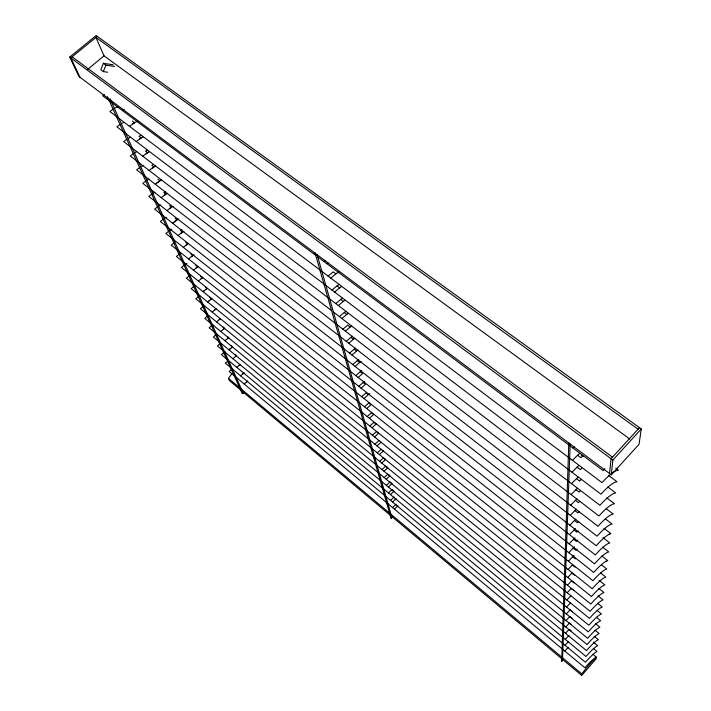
<?xml version="1.0" encoding="UTF-8"?>
<svg xmlns="http://www.w3.org/2000/svg" width="711" height="711" viewBox="0 0 711 711"><rect width="100%" height="100%" fill="white"/><g stroke="black" fill="none" stroke-linecap="round" stroke-linejoin="round"><path stroke-width="1.07" d="M570.178 443.94L562.499 660.466L561.699 661.266L568.809 442.606M231.484 374.333A20.539 9.812 -49.8 0 0 228.498 378.403L229.564 380.714L581.714 675.45L581.847 673.921A23.845 3.635 -51.2 0 1 596.36 657.168L592.938 654.351M609.531 473.499L611.06 458.746L639.473 427.658M611.291 474.815L612.864 460.079L641.278 428.955L96.127 35.55L69.722 57.093L78.903 76.468L611.291 474.815L639.038 444.304L641.278 428.955M561.557 661.061L562.499 660.466M391.912 517.617L391.068 518.301L391.903 517.537L317.159 254.84M242.344 393.645L243.198 393.005L242.344 393.645L107.361 96.58M113.156 64.799L103.335 63.297L100.855 69.758L103.371 71.615L107.645 72.238M103.371 71.615L105.85 65.145L103.335 63.297M581.714 675.45L596.173 658.759L596.36 657.168L595.089 657.888A21.108 3.244 -51.1 0 0 587.277 665.132L584.904 667.789L229.173 371.506L231.528 369.48M565.023 645.286L568.613 641.411M564.792 651.045L568.329 647.214M565.263 639.358L568.898 635.438M565.76 626.995L569.502 622.987L571.066 624.267M565.512 633.27L569.2 629.306L571.511 631.208M566.285 613.904L570.133 609.798L572.551 611.762M566.018 620.543L569.813 616.49L572.195 618.437M566.56 607.061L570.471 602.901M566.845 600.004L570.817 595.791M567.44 585.215L571.528 580.905L574.106 582.967M567.138 592.725L571.164 588.468L573.697 590.503M567.751 577.465L571.911 573.102L574.524 575.19M568.071 569.467L572.302 565.041L574.959 567.156M568.747 552.651L573.119 548.11A25.685 5.475 -51.6 0 1 574.497 546.812M568.409 561.201L572.702 556.722A25.267 5.297 -51.6 0 1 574.061 555.433M569.102 543.808L573.546 539.214A26.12 5.661 -51.7 0 1 574.95 537.889M569.475 534.654L573.99 529.997A26.565 5.857 -51.7 0 1 575.421 528.664M569.858 525.18L574.452 520.461A27.036 6.061 -51.8 0 1 575.91 519.11M570.249 515.359L574.923 510.569A27.516 6.283 -51.9 0 1 576.408 509.209M570.657 505.174L575.421 500.322A28.013 6.515 -52 0 1 576.932 498.944M604.892 468.7L603.106 470.602L317.853 256.955M571.084 494.598L575.937 489.683A28.538 6.755 -52.1 0 1 577.474 488.297M571.528 483.631L576.47 478.645A29.08 7.003 -52.2 0 1 578.034 477.241M571.982 472.22L577.021 467.171A29.64 7.279 -52.3 0 1 578.621 465.749M572.462 460.364L577.599 455.236A30.226 7.563 -52.4 0 1 579.225 453.805M572.959 448.019L574.141 446.784M392.525 507.565L396.08 504.223M394.445 509.165L398.009 505.814M390.517 500.357L394.125 496.98M392.463 501.975L396.071 498.589M388.464 492.963L392.117 489.55L393.432 490.634M390.428 494.589L394.09 491.177M386.349 485.373L390.055 481.925L392.054 483.569L388.339 487.017M386.197 479.232L389.957 475.748L387.939 474.095L384.18 477.57M383.993 471.242L387.806 467.722L385.762 466.052L381.949 469.562M381.727 463.03L385.602 459.475L383.531 457.786L379.656 461.332M379.398 454.587L383.336 450.996M377.301 452.88L381.238 449.299M374.884 444.179L378.874 440.562M377.008 445.904L380.998 442.278M372.395 435.23L376.448 431.577L378.599 433.31L374.546 436.972M372.013 427.773L376.128 424.076L373.942 422.325L369.827 426.013M369.4 418.308L373.586 414.575L371.373 412.807L367.187 416.53M364.467 406.763L368.725 403.004L370.964 404.781L366.716 408.558M363.943 398.507L368.262 394.694A23.232 9.163 -51.4 0 1 369.684 393.645M361.668 396.702L365.987 392.899L368.262 394.694M358.779 386.322L363.17 382.482A23.561 9.492 -51.5 0 1 364.619 381.425M361.081 388.153L365.481 384.296L363.17 382.482M358.14 377.461L362.61 373.568L360.264 371.737L355.802 375.621M352.727 364.574L357.269 360.646A24.298 10.096 -51.7 0 1 358.771 359.579M355.1 366.432L359.642 362.503A24.325 10.052 -51.7 0 1 361.135 361.428M351.963 355.047L356.584 351.074A24.716 10.381 -51.9 0 1 358.104 349.99M349.554 353.163L354.176 349.199A24.689 10.425 -51.9 0 1 355.696 348.123M346.275 341.378L350.976 337.37A25.089 10.763 -52 0 1 352.532 336.294M348.719 343.28L353.42 339.263A25.116 10.718 -52 0 1 354.976 338.178M342.88 329.202L347.679 325.149L350.159 327.06A25.534 11.074 -52.2 0 1 351.741 325.967M345.359 331.122L350.159 327.06M341.893 318.546L346.781 314.44A25.969 11.447 -52.4 0 1 348.39 313.338M339.378 316.608L344.257 312.511A25.934 11.492 -52.4 0 1 345.866 311.418M338.312 305.526L343.28 301.384A26.414 11.838 -52.6 0 1 344.924 300.282M244.22 384.029L246.566 381.985A18.282 8.541 -49.8 0 1 247.757 381.078L246.566 381.976M335.752 303.57L340.72 299.438A26.387 11.891 -52.6 0 1 342.364 298.336M240.549 375.799L242.931 373.737A18.495 8.745 -49.8 0 1 244.131 372.822L242.94 373.728M334.597 292.052L339.662 287.866A26.876 12.256 -52.8 0 1 341.342 286.755M331.993 290.079L337.067 285.902L339.662 287.866M330.748 278.09L335.912 273.859A27.365 12.691 -53 0 1 339.298 271.78M236.799 367.365L239.207 365.285A18.708 8.959 -49.9 0 1 240.434 364.37L239.216 365.276M232.95 358.726L235.394 356.62A18.939 9.181 -50 0 1 236.63 355.704L234.906 354.274M328.1 276.099L333.272 271.878L335.912 273.859M230.24 348.763L229.004 349.865L231.484 347.75A19.17 9.412 -50.1 0 1 232.737 346.817L231.493 347.741M326.758 263.621L327.922 262.572M324.065 261.612L325.238 260.564M224.96 340.782L226.205 339.671M220.81 331.468L223.361 329.309A19.65 9.901 -50.2 0 1 224.658 328.366L223.37 329.309M216.553 321.914L219.139 319.737A19.899 10.158 -50.3 0 1 220.454 318.786L219.148 319.728M212.189 312.102L214.811 309.907A20.148 10.425 -50.5 0 1 216.144 308.947L214.82 309.898M207.701 302.024L209.016 300.877M204.448 290.515L203.097 291.688L205.799 289.448A20.681 10.985 -50.7 0 1 207.177 288.479L205.31 286.977M198.369 281.058L201.106 278.801A20.957 11.287 -50.8 0 1 202.511 277.832L200.626 276.312M193.499 270.136L196.289 267.86A21.241 11.598 -51 0 1 197.711 266.874L195.801 265.354M188.495 258.902L192.788 255.622L190.85 254.085M183.358 247.348L186.238 245.028A21.837 12.265 -51.3 0 1 187.704 244.042L185.749 242.487M163.263 219.175L160.331 221.476L178.061 235.457L182.487 232.124L180.505 230.568A22.041 12.594 -51.5 0 1 181.998 229.697M172.613 223.218L177.119 219.859L175.11 218.286M166.996 210.616L170.027 208.234A22.805 13.376 -52 0 1 173.12 206.35M161.219 197.622L165.876 194.21L163.823 192.619A23.028 13.749 -52.2 0 1 165.396 191.739M87.4 69.554L104.028 55.858L95.932 37.425L638.069 429.204M155.256 184.238L160.002 180.798L157.913 179.19M97.247 36.359L70.833 57.92L80.005 77.295M227.733 361.135L225.351 363.179L585.42 662.217L587.828 659.524A21.392 3.333 -51.2 0 1 595.747 652.227L597.027 651.516L593.649 648.734M149.106 170.436L153.94 166.961L151.825 165.343A23.739 14.602 -52.8 0 1 153.46 164.472M219.886 343.84L217.433 345.919L586.486 650.592L588.966 647.828A21.988 3.528 -51.2 0 1 597.107 640.415L598.413 639.713L594.245 636.309M226.214 339.671L227.476 338.649A19.401 9.652 -50.1 0 1 228.746 337.707L227.573 336.747M142.769 156.189L147.684 152.687L145.542 151.061A24.112 15.064 -53.1 0 1 147.213 150.181M136.219 141.48L141.231 137.952L139.063 136.316A24.503 15.544 -53.5 0 1 140.76 135.437M211.629 325.674L209.114 327.789L587.624 638.274L590.183 635.447A22.628 3.733 -51.3 0 1 598.546 627.911L599.888 627.226L595.596 623.743M207.345 316.244L204.795 318.377L588.219 631.83L590.814 628.968A22.956 3.848 -51.3 0 1 599.293 621.378L600.653 620.703L596.467 617.317M113.253 109.059L109.876 111.529L129.455 126.291L134.566 122.736L132.37 121.092M202.955 306.565L200.369 308.716L588.832 625.2L591.463 622.303A23.294 3.964 -51.3 0 1 600.066 614.651L601.453 613.984L597.196 610.553M122.461 110.596L124.158 109.254M209.034 300.869L210.367 299.811A20.415 10.701 -50.6 0 1 211.727 298.851L209.878 297.358M104.33 94.421L102.633 95.745L316.075 255.622M174.017 242.851L171.182 245.117L592.938 580.718L595.827 577.581A25.587 4.79 -51.6 0 1 605.257 569.582L606.759 568.987L601.542 564.889M174.088 221.983L175.599 220.854A22.476 12.994 -51.7 0 1 178.63 218.988M168.711 231.182L165.832 233.466L593.712 572.417L596.645 569.244A26.014 4.959 -51.6 0 1 606.216 561.183M235.403 356.62L236.639 355.696M227.484 338.64L228.755 337.707M156.811 182.967L158.402 181.812A23.499 14.193 -52.5 0 1 161.601 179.919M145.915 180.976L142.831 183.349L597.053 536.174L600.2 532.815A27.88 5.697 -51.9 0 1 610.438 524.54L612.055 524.043L605.203 518.781M139.783 167.476L136.645 169.858L597.969 526.264L601.177 522.861A28.396 5.91 -52 0 1 611.584 514.533L613.229 514.062L606.252 508.729M210.376 299.811L211.727 298.851M126.931 139.187L123.687 141.613L599.906 505.299L603.23 501.788A29.489 6.363 -52.1 0 1 614.02 493.372L615.726 492.945L607.816 486.991M205.808 289.448L207.185 288.479M201.115 278.801L202.519 277.832M120.203 124.363L116.888 126.816L600.928 494.189L604.323 490.626A30.066 6.612 -52.2 0 1 615.308 482.165L617.041 481.782L608.349 475.268M196.298 267.851L197.72 266.874M186.246 245.028L187.713 244.042M170.036 208.234L171.582 207.221L169.547 205.639M606.216 561.192L607.745 560.606L601.773 555.922M609.318 534.192L610.918 533.668L603.959 528.3M105.85 65.145L114.578 66.47M104.028 55.858L629.759 439.025M72.166 56.827L612.5 457.182M69.722 57.093L612.864 460.079M615.753 468.185L618.41 470.167L616.65 470.522A30.662 6.87 -52.3 0 0 611.744 473.428M581.26 454.969L583.038 456.302M577.599 455.236L580.843 457.671A30.271 7.483 -52.4 0 1 582.469 456.231M129.438 126.3L601.995 482.636L605.452 479.018A30.662 6.87 -52.3 0 1 610.278 474.593M577.021 467.171L580.203 469.571A29.675 7.199 -52.3 0 1 581.802 468.149M606.696 497.816L614.455 503.699L612.775 504.152A28.929 6.132 -52 0 0 602.181 512.515L598.92 515.982L333.21 311.871M340.72 299.438L343.28 301.384M576.47 478.645L579.589 481.018A29.115 6.932 -52.2 0 1 581.154 479.605M344.257 312.511L346.781 314.44M575.937 489.683L578.994 492.03A28.573 6.683 -52.1 0 1 580.532 490.634M331.45 310.52L130.264 155.958L133.455 153.549A23.623 14.887 -52.8 0 1 136.725 151.683M575.421 500.322L578.425 502.633A28.049 6.443 -52 0 1 579.936 501.255M350.976 337.37L353.42 339.263M574.923 510.569L577.874 512.853A27.542 6.212 -51.9 0 1 579.358 511.485M602.99 537.658L609.825 542.964L608.252 543.506A26.911 5.306 -51.7 0 0 598.36 551.665L595.32 554.936L154.669 209.141L157.646 206.812A22.254 13.225 -51.7 0 1 160.686 204.972M354.176 349.199L356.584 351.074M574.452 520.461L577.35 522.709A27.062 5.999 -51.8 0 1 578.798 521.359M602.688 547.194L608.767 551.932L607.221 552.5A26.449 5.128 -51.7 0 0 597.489 560.606L594.503 563.832L178.052 235.465M357.269 360.646L359.642 362.503M573.99 529.997L576.834 532.219A26.6 5.795 -51.7 0 1 578.265 530.886M573.546 539.214L576.337 541.409A26.147 5.599 -51.7 0 1 577.75 540.084M573.119 548.11L575.866 550.278A25.712 5.412 -51.6 0 1 577.243 548.972M600.671 573.048L605.799 577.101L604.314 577.714A25.169 4.639 -51.5 0 0 595.045 585.651L592.201 588.744L176.381 256.449L179.172 254.2A21.046 11.82 -51 0 1 180.594 253.24M572.702 556.722L575.403 558.864M598.991 580.274L604.874 584.949L603.408 585.58A24.769 4.488 -51.5 0 0 594.28 593.454L591.481 596.511L181.438 267.469L184.185 265.247A20.77 11.509 -50.8 0 1 186.984 263.452M598.831 588.45L603.977 592.547L602.537 593.196A24.387 4.355 -51.4 0 0 593.543 601.008L590.788 604.03L186.362 278.197L189.064 275.992A20.495 11.198 -50.7 0 1 190.441 275.041M598.04 595.862L603.106 599.915L601.684 600.573A24.005 4.213 -51.4 0 0 592.832 608.332L590.121 611.309L191.152 288.639L193.819 286.453A20.228 10.914 -50.5 0 1 195.178 285.511M597.951 603.586L602.27 607.061L600.866 607.718A23.65 4.088 -51.4 0 0 592.139 615.424L589.463 618.357L195.818 298.816L198.449 296.647A19.97 10.629 -50.4 0 1 199.782 295.705M222.872 326.909L224.063 327.887M594.911 630.115L599.142 633.563L597.809 634.256A22.299 3.626 -51.2 0 0 589.57 641.722L587.046 644.522L213.327 336.961L215.806 334.872A19.001 9.607 -50 0 1 217.068 333.957M593.427 642.184L597.711 645.695L596.413 646.406A21.686 3.431 -51.2 0 0 588.388 653.756L585.944 656.484L221.441 354.656L223.858 352.594A18.557 9.145 -49.8 0 1 225.076 351.687M230.995 345.377L232.159 346.337M228.498 378.403L581.847 673.921M391.032 518.239L314.929 252.609M109.992 98.767L243.198 393.005M191.33 256.6A21.534 11.927 -51.1 0 1 194.227 254.76M180.985 233.119A22.148 12.62 -51.5 0 1 183.98 231.253M360.264 371.729A23.925 9.785 -51.6 0 1 361.739 370.671M164.294 195.223A23.143 13.776 -52.2 0 1 167.449 193.339M152.296 167.983A23.863 14.638 -52.8 0 1 155.567 166.081M609.327 534.192A27.391 5.501 -51.8 0 0 599.266 542.413L596.173 545.728L148.839 196.432L151.87 194.085A22.583 13.616 -52 0 1 154.962 192.246M211.629 325.674A19.241 9.847 -50.1 0 1 212.909 324.749M170.187 230.204A21.632 12.496 -51.3 0 1 171.653 229.36M164.756 218.188A21.943 12.851 -51.5 0 1 166.25 217.344M147.488 179.981A22.912 14.016 -52.2 0 1 149.07 179.128M146.013 153.718A24.245 15.091 -53.1 0 1 149.346 151.807M139.525 138.992A24.627 15.571 -53.5 0 1 142.92 137.072M337.067 285.902A26.849 12.3 -52.8 0 1 338.738 284.791M132.824 123.776A25.036 16.077 -53.9 0 1 138.023 121.137M141.382 166.472A23.259 14.442 -52.5 0 1 142.991 165.619M128.593 138.174A23.987 15.349 -53.2 0 1 130.264 137.312M121.892 123.341A24.37 15.829 -53.6 0 1 123.598 122.488M114.978 108.036A24.769 16.335 -54 0 1 118.444 106.472"/></g></svg>
